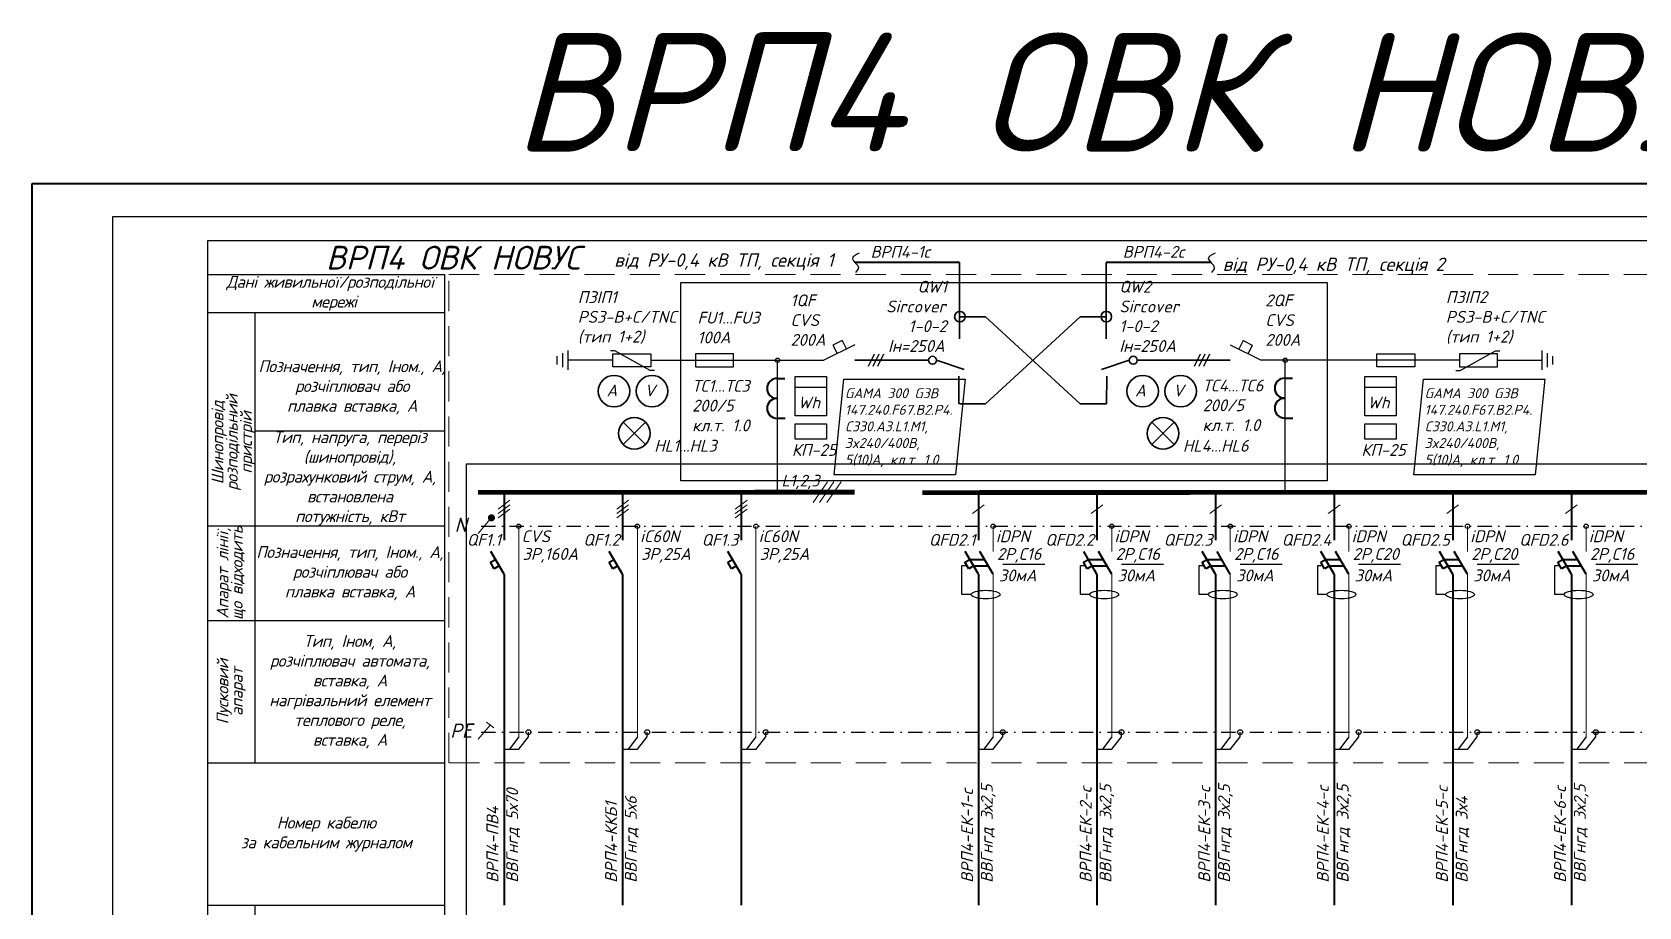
# Model space of a CAD drawing. Header units: millimetres. Extents: x -122434 to 1506205, y -201405 to 386015.
# Drawn here: x 185000 to 218871, y 169762 to 188198 of the extents above; entities that cross this region are included whole.
import ezdxf
from ezdxf.enums import TextEntityAlignment as Align

# ---------------------------------------------------------------- set-up
doc = ezdxf.new("R2010")
doc.units = ezdxf.units.MM
doc.linetypes.add('DASHDOTX2', pattern=[2, 1, -0.5, 0, -0.5])
doc.linetypes.add('DASHED', pattern=[9.525, 6.35, -3.175])
doc.layers.get('Defpoints').update_dxf_attribs({"color": 4})
doc.layers.add('Cхема', color=7, linetype='Continuous')
doc.layers.add('E_Зміни', color=7, linetype='Continuous')
doc.styles.add('GOST 2.304', font='isocpeui.ttf')
doc.styles.add('ICO', font='isocpeui.ttf')
doc.styles.add('ГОСТ 2.304', font='isocpeui.ttf')

# ---------------------------------------------------------------- blocks, each defined once
blk = doc.blocks.new('*U159')
at = {"color": 0, "lineweight": 40}
for p, q in [((0, 0), (0, -1005)), ((0, -1720), (-280, -1240)), ((311, -1720), (31, -1240)), ((-284, -1468), (-180, -1408)), ((-204, -1607), (-284, -1468)), ((-100, -1547), (-204, -1607)), ((-181, -1409), (130, -1409)), ((-100, -1547), (210, -1547))]:
    blk.add_line(p, q, dxfattribs=at)
at = {"color": 0, "lineweight": 13}
blk.add_line((-124, -441), (124, -256), dxfattribs=at)
at = {"color": 0, "lineweight": 9}
for p, q in [((311, -711), (311, -1240)), ((311, -2461), (311, -1720)), ((311, -2941), (311, -2461)), ((311, -5151), (311, -2941))]:
    blk.add_line(p, q, dxfattribs=at)
blk.add_line((516, -1512), (1402, -1512))
at = {"lineweight": 40}
for p, q in [((0, -1720), (0, -2226)), ((0, -2226), (0, -2941)), ((0, -2941), (0, -4529))]:
    blk.add_line(p, q, dxfattribs=at)
at = {"color": 0}
blk.add_lwpolyline([(-151, -2149), (-346, -2149), (-346, -1537), (-244, -1537)], dxfattribs=at)
blk.add_circle((311, -711), 46.3, dxfattribs=at)
blk.add_ellipse((153, -2149), major_axis=(-304, 0), ratio=0.29336, dxfattribs=at)
at = {"color": 0, "lineweight": 40}
blk.add_point((-37, -1659), dxfattribs=at)
at = {"style": 'ГОСТ 2.304'}
blk.add_attdef('QF', text='', height=250, dxfattribs=at).set_placement((-61, -997), align=Align.MIDDLE_RIGHT)
at = {"lineweight": 50, "style": 'ГОСТ 2.304'}
for tag, p in [('ТYPE', (369, -1046)), ('CURRENT', (391, -1419)), ('D_CURRENT', (432, -1871))]:
    blk.add_attdef(tag, p, '', height=250, dxfattribs=at)
blk = doc.blocks.new('*U160')
at = {"color": 0, "lineweight": 40}
for p, q in [((0, 0), (0, -1005)), ((0, -1720), (-280, -1240)), ((-284, -1468), (-180, -1408)), ((-204, -1607), (-284, -1468)), ((-100, -1547), (-204, -1607))]:
    blk.add_line(p, q, dxfattribs=at)
at = {"color": 0, "lineweight": 13}
for p, q in [((-124, -348), (124, -163)), ((-124, -441), (124, -256)), ((-124, -533), (124, -348))]:
    blk.add_line(p, q, dxfattribs=at)
at = {"color": 0, "lineweight": 9}
for p, q in [((311, -711), (311, -1240)), ((311, -1240), (311, -1720)), ((311, -2461), (311, -1720)), ((311, -2941), (311, -2461)), ((311, -5151), (311, -2941))]:
    blk.add_line(p, q, dxfattribs=at)
at = {"lineweight": 40}
for p, q in [((0, -1720), (0, -2226)), ((0, -2226), (0, -2941)), ((0, -2941), (0, -4529))]:
    blk.add_line(p, q, dxfattribs=at)
at = {"color": 0}
blk.add_circle((311, -711), 46.3, dxfattribs=at)
at = {"color": 0, "lineweight": 40}
blk.add_point((-37, -1659), dxfattribs=at)
at = {"style": 'ГОСТ 2.304'}
blk.add_attdef('QF', text='', height=250, dxfattribs=at).set_placement((-61, -997), align=Align.MIDDLE_RIGHT)
at = {"lineweight": 50, "style": 'ГОСТ 2.304'}
for tag, p in [('ТYPE', (369, -1046)), ('CURRENT', (391, -1419))]:
    blk.add_attdef(tag, p, '', height=250, dxfattribs=at)
blk = doc.blocks.new('Рамка А4х5')
at = {"lineweight": 30, "ltscale": 100}
blk.add_lwpolyline([(20, 5), (1045, 5), (1045, 292), (20, 292)], close=True, dxfattribs=at)
at = {"layer": 'Defpoints', "ltscale": 100}
blk.add_lwpolyline([(0, 0), (1050, 0), (1050, 297), (0, 297)], close=True, dxfattribs=at)

msp = doc.modelspace()

# ---------------------------------------------------------------- linework, layer by layer
at = {"lineweight": 40, "ltscale": 300}
for p, q in [((204548, 183343), (202345, 183343)), ((209848, 183343), (207644, 183343)), ((194947, 173965), (194947, 169795)), ((197447, 173965), (197447, 169795)), ((199947, 173965), (199947, 169795)), ((204947, 173965), (204947, 169795)), ((207447, 173965), (207447, 169795)), ((209947, 173965), (209947, 169795)), ((212447, 173965), (212447, 169795)), ((214947, 173965), (214947, 169795)), ((217447, 173965), (217447, 169795))]:
    msp.add_line(p, q, dxfattribs=at)
at = {"color": 7, "ltscale": 300}
for p, q in [((188697, 183092), (193697, 183092)), ((188697, 183092), (188697, 161452)), ((193697, 161452), (193697, 183092)), ((188697, 182292), (193697, 182292)), ((189697, 182292), (189697, 177795)), ((189697, 179795), (193697, 179795)), ((188697, 177795), (193697, 177795)), ((189697, 177795), (189697, 175795)), ((188697, 175795), (193697, 175795)), ((189697, 175795), (189697, 172795)), ((188697, 172795), (193697, 172795)), ((188697, 169795), (193697, 169795)), ((188697, 169795), (193697, 169795)), ((189697, 169795), (189697, 168995))]:
    msp.add_line(p, q, dxfattribs=at)
at = {"color": 0, "lineweight": 30, "ltscale": 300}
for p, q in [((202345, 181610), (201691, 181283)), ((202075, 181697), (201881, 181600)), ((201881, 181600), (201970, 181422)), ((202075, 181697), (202164, 181519)), ((210257, 181610), (210911, 181283)), ((210527, 181697), (210438, 181519)), ((210527, 181697), (210721, 181600)), ((210721, 181600), (210632, 181422)), ((200713, 178494), (200713, 181283)), ((211416, 178494), (211416, 181283))]:
    msp.add_line(p, q, dxfattribs=at)
at = {"color": 7, "lineweight": 30, "ltscale": 300}
for p, q in [((197241, 181283), (196298, 181283)), ((197280, 181484), (197191, 181484)), ((198030, 181070), (197280, 181484)), ((198041, 181283), (201691, 181283)), ((215090, 181283), (210917, 181283)), ((215101, 181070), (215851, 181484)), ((215851, 181484), (215940, 181484)), ((215890, 181283), (216833, 181283)), ((198120, 181070), (198030, 181070)), ((215011, 181070), (215101, 181070)), ((201088, 180714), (201748, 180714)), ((213093, 180714), (213753, 180714))]:
    msp.add_line(p, q, dxfattribs=at)
at = {"color": 0, "ltscale": 300}
for p, q in [((202753, 181414), (202622, 181152)), ((202851, 181414), (202720, 181152)), ((202949, 181414), (202818, 181152)), ((209625, 181414), (209494, 181152)), ((209723, 181414), (209592, 181152)), ((209821, 181414), (209690, 181152)), ((195464, 173344), (195464, 173444)), ((197964, 173344), (197964, 173444)), ((200464, 173344), (200464, 173444)), ((205464, 173344), (205464, 173444)), ((207964, 173344), (207964, 173444)), ((210464, 173344), (210464, 173444)), ((212964, 173344), (212964, 173444)), ((215464, 173344), (215464, 173444)), ((217964, 173344), (217964, 173444)), ((194938, 173084), (195262, 173084)), ((195258, 173343), (195061, 173084)), ((195262, 173084), (195464, 173344)), ((197438, 173084), (197762, 173084)), ((197758, 173343), (197561, 173084)), ((197762, 173084), (197964, 173344)), ((199938, 173084), (200262, 173084)), ((200258, 173343), (200061, 173084)), ((200262, 173084), (200464, 173344)), ((204938, 173084), (205262, 173084)), ((205258, 173343), (205061, 173084)), ((205262, 173084), (205464, 173344)), ((207438, 173084), (207762, 173084)), ((207758, 173343), (207561, 173084)), ((207762, 173084), (207964, 173344)), ((209938, 173084), (210262, 173084)), ((210258, 173343), (210061, 173084)), ((210262, 173084), (210464, 173344)), ((212438, 173084), (212762, 173084)), ((212758, 173343), (212561, 173084)), ((212762, 173084), (212964, 173344)), ((214938, 173084), (215262, 173084)), ((215258, 173343), (215061, 173084)), ((215262, 173084), (215464, 173344)), ((217438, 173084), (217762, 173084)), ((217758, 173343), (217561, 173084)), ((217762, 173084), (217964, 173344))]:
    msp.add_line(p, q, dxfattribs=at)
at = {"color": 7, "lineweight": 40, "ltscale": 300}
for p, q in [((200703, 180899), (200867, 180899)), ((211405, 180904), (211570, 180904)), ((200703, 180059), (200873, 180059)), ((211405, 180064), (211575, 180064))]:
    msp.add_line(p, q, dxfattribs=at)
at = {"lineweight": 15, "ltscale": 300}
for p, q in [((201768, 178720), (201462, 178284)), ((201902, 178720), (201596, 178284)), ((202058, 178720), (201753, 178284))]:
    msp.add_line(p, q, dxfattribs=at)
at = {"color": 0, "linetype": 'DASHDOTX2', "ltscale": 300}
msp.add_line((194465, 177783), (283697, 177783), dxfattribs=at)
at = {"linetype": 'DASHDOTX2', "ltscale": 300}
msp.add_line((194465, 173444), (283697, 173444), dxfattribs=at)
at = {"color": 6, "lineweight": 40}
msp.add_lwpolyline([(185000, 185011), (295146, 185011), (295146, 153284), (185000, 153284)], close=True, dxfattribs=at)
at = {"linetype": 'DASHED', "lineweight": 18, "ltscale": 100}
msp.add_lwpolyline([(193787, 183093), (284917, 183093), (284917, 172795), (193787, 172795)], close=True, dxfattribs=at)
at = {"color": 7, "lineweight": 30, "ltscale": 100}
for points in [[(196071, 181194), (196071, 181372)], [(196184, 181137), (196184, 181429)], [(196298, 181080), (196298, 181486)], [(216833, 181080), (216833, 181486)], [(216947, 181137), (216947, 181429)], [(217060, 181194), (217060, 181372)]]:
    msp.add_lwpolyline(points, dxfattribs=at)
for points in [[(197241, 181146), (197241, 181420), (198041, 181420), (198041, 181146)], [(199784, 181146), (199784, 181420), (198985, 181420), (198985, 181146)], [(213347, 181146), (213347, 181420), (214146, 181420), (214146, 181146)], [(215890, 181146), (215890, 181420), (215090, 181420), (215090, 181146)], [(201088, 180942), (201748, 180942), (201748, 180109), (201088, 180109)], [(213093, 180942), (213753, 180942), (213753, 180109), (213093, 180109)], [(201088, 179942), (201748, 179942), (201748, 179616), (201088, 179616)], [(213093, 179942), (213753, 179942), (213753, 179616), (213093, 179616)]]:
    msp.add_lwpolyline(points, close=True, dxfattribs=at)
at = {"color": 0, "lineweight": 40, "ltscale": 100, "const_width": 100}
for points in [[(194398, 178500), (202336, 178502)], [(203767, 178494), (225410, 178502)]]:
    msp.add_lwpolyline(points, dxfattribs=at)
at = {"lineweight": 20, "ltscale": 100}
for points in [[(194657, 177933), (194400, 177633)], [(194657, 173595), (194400, 173295)], [(194653, 173598), (194734, 173534), (194579, 173655)]]:
    msp.add_lwpolyline(points, dxfattribs=at)
at = {"lineweight": 9, "ltscale": 100, "const_width": 75}
msp.add_lwpolyline([(194645, 177961, 1), (194720, 177961, 1)], format="xyb", close=True, dxfattribs=at)
at = {"color": 0, "lineweight": 30}
for centre in [(200713, 181283, 0), (211416, 181283, 0)]:
    msp.add_circle(centre, 46.3, dxfattribs=at)
at = {"color": 0}
for centre in [(195464, 173444), (197964, 173444), (200464, 173444), (205464, 173444), (207964, 173444), (210464, 173444), (212964, 173444), (215464, 173444), (217964, 173444)]:
    msp.add_circle(centre, 51.8, dxfattribs=at)
at = {"color": 7, "lineweight": 40}
for centre in [(200703, 180688, 0), (211405, 180693, 0), (200703, 180269, 0), (211405, 180274, 0)]:
    msp.add_arc(centre, 211, 90, 270, dxfattribs=at)
at = {"color": 7}
for points in [[(202434, 183541, 0), (202291, 183419, 0), (202418, 183238, 0), (202355, 183132, 0)], [(209937, 183541, 0), (209794, 183419, 0), (209921, 183238, 0), (209858, 183132, 0)]]:
    msp.add_spline(points, degree=3, dxfattribs=at)
at = {"layer": 'Cхема', "lineweight": 35}
for p, q in [((204548, 183343), (204548, 181735)), ((207644, 183343), (207644, 181735)), ((204545, 182201), (205100, 182201)), ((205100, 182201), (207092, 180364)), ((207092, 182201), (205100, 180364)), ((207644, 182201), (207092, 182201)), ((203896, 181283), (202345, 181283)), ((204646, 181091), (204063, 181283)), ((207546, 181091), (208129, 181283)), ((208296, 181283), (210257, 181283)), ((204535, 180950), (204535, 180364)), ((207657, 180950), (207648, 180364)), ((204548, 180364), (205100, 180364)), ((207648, 180364), (207092, 180364)), ((197930, 179507), (197461, 179976)), ((197461, 179507), (197930, 179976)), ((209073, 179507), (208604, 179976)), ((208604, 179507), (209073, 179976))]:
    msp.add_line(p, q, dxfattribs=at)
for centre, radius in [((204557, 182201, 0), 111), ((204557, 182201, 0), 111), ((207644, 182201, 0), 111), ((207644, 182201, 0), 111), ((203980, 181283, 0), 83.3), ((208212, 181283, 0), 83.3), ((197266, 180631, 0), 332), ((198068, 180631, 0), 332), ((208409, 180631, 0), 332), ((209211, 180631, 0), 332), ((197696, 179741, 0), 332), ((208839, 179741, 0), 332)]:
    msp.add_circle(centre, radius, dxfattribs=at)
at = {"layer": 'Defpoints', "color": 5}
for points in [[(198678, 182921), (212302, 182921), (212302, 178740), (198678, 178740)], [(194156, 179100), (285253, 179100), (285253, 160371), (194156, 160371)]]:
    msp.add_lwpolyline(points, close=True, dxfattribs=at)
at = {"layer": 'E_Зміни', "color": 1, "elevation": 0}
for points in [[(202112, 180887), (204668, 180887), (204465, 178868), (201908, 178868)], [(214332, 180887), (216888, 180887), (216685, 178868), (214128, 178868)]]:
    msp.add_lwpolyline(points, close=True, dxfattribs=at)

# ---------------------------------------------------------------- block references
at = {"xscale": 100, "yscale": 100, "zscale": 100}
msp.add_blockref('Рамка А4х5', (186697, 154602), dxfattribs=at)
at = {"lineweight": 50}
for name, p, values in [('*U160', (194947, 178494), {'QF': 'QF1.1', 'ТYPE': 'CVS', 'CURRENT': '3P,160А'}), ('*U160', (197447, 178494), {'QF': 'QF1.2', 'ТYPE': 'iC60N', 'CURRENT': '3P,25А'}), ('*U160', (199947, 178494), {'QF': 'QF1.3', 'ТYPE': 'iC60N', 'CURRENT': '3P,25А'}), ('*U159', (204947, 178494), {'QF': 'QFD2.1', 'ТYPE': 'iDPN', 'CURRENT': '2P,С16', 'D_CURRENT': '30мА'}), ('*U159', (207447, 178494), {'QF': 'QFD2.2', 'ТYPE': 'iDPN', 'CURRENT': '2P,С16', 'D_CURRENT': '30мА'}), ('*U159', (209947, 178494), {'QF': 'QFD2.3', 'ТYPE': 'iDPN', 'CURRENT': '2P,С16', 'D_CURRENT': '30мА'}), ('*U159', (212447, 178494), {'QF': 'QFD2.4', 'ТYPE': 'iDPN', 'CURRENT': '2P,С20', 'D_CURRENT': '30мА'}), ('*U159', (214947, 178494), {'QF': 'QFD2.5', 'ТYPE': 'iDPN', 'CURRENT': '2P,С20', 'D_CURRENT': '30мА'}), ('*U159', (217447, 178494), {'QF': 'QFD2.6', 'ТYPE': 'iDPN', 'CURRENT': '2P,С16', 'D_CURRENT': '30мА'})]:
    msp.add_blockref(name, p, dxfattribs=at).add_auto_attribs(values)

# ---------------------------------------------------------------- texts
at = {"color": 6, "lineweight": 40, "style": 'GOST 2.304'}
msp.add_text('ВРП4 ОВК НОВУС', height=2500, dxfattribs=at).set_placement((195138, 185681))
at = {"color": 0, "lineweight": 40}
for s, height, style, p in [('ВРП4 ОВК НОВУС', 500, 'GOST 2.304', (191193, 183194)), ('ВРП4-1с', 250, 'GOST 2.304', (202675, 183442, 0)), ('ВРП4-2с', 250, 'GOST 2.304', (207990, 183442, 0)), ('від РУ-0,4 кВ ТП, секція 1', 281.25, 'ГОСТ 2.304', (197271, 183253, 0)), ('від РУ-0,4 кВ ТП, секція 2', 281.25, 'ГОСТ 2.304', (210097, 183166, 0))]:
    msp.add_text(s, height=height, dxfattribs=dict(at, style=style)).set_placement(p)
at = {"color": 7, "lineweight": 40, "style": 'ГОСТ 2.304'}
for s, p in [('А', (197108, 180521, 0)), ('V', (197909, 180521, 0)), ('А', (208251, 180521, 0)), ('V', (209052, 180521, 0)), ('Wh', (201146, 180267, 0)), ('Wh', (213151, 180267, 0)), ('HL1...HL3', (198116, 179356, 0)), ('HL4...HL6', (209259, 179356, 0))]:
    msp.add_text(s, height=250, dxfattribs=at).set_placement(p)
at = {"color": 0, "lineweight": 9, "style": 'ICO'}
for s, height, p in [('L1,2,3', 243.1, (200798, 178625)), ('N', 300, (193907, 177664)), ('PE', 300, (193814, 173326))]:
    msp.add_text(s, height=height, dxfattribs=at).set_placement(p)
at = {"color": 7, "linetype": 'Continuous', "char_height": 250, "style": 'ГОСТ 2.304'}
for s, insert, width, attachment_point in [('{\\T0.95;Дані живильної/розподільної\\P мережі}', (191287, 182692), 5000, 5), ('\\pi1820.9;{\\C256;QW1\\P\\pi1159.8;Sircover\\P\\pi1630.4;1-0-2\\P\\pi1199.2;Iн=250А}', (201843, 182208, 0), 2434.76, 4), ('{\\C256;QW2\\PSircover\\P1-0-2\\PIн=250А}', (207918, 182208, 0), 1827.7, 4), ('{\\C256;ПЗІП1\\PPS3-B+C/TNC\\P(тип 1+2)}', (196502, 182185, 0), 4000, 4), ('{\\C256;1QF\\PCVS\\P200А}', (200986, 182128, 0), 4000, 4), ('{\\C256;2QF\\PCVS\\P200А}', (210995, 182128, 0), 4000, 4), ('{\\C256;ПЗІП2\\PPS3-B+C/TNC\\P(тип 1+2)}', (214801, 182185, 0), 4000, 4), ('{\\C256;FU1...FU3\\P100А }', (199026, 181971, 0), 1387.26, 4), ('{\\T0.95;Позначення, тип, Iном., А, розчіплювач або \\Pплавка вставка, А}', (191742, 180710), 4089.88, 5), ('{\\T0.95;Тип, напруга, переріз (шинопровід), розрахунковий струм, А, встановлена \\Pпотужність, кВт}', (191697, 178795), 4000, 5), ('{\\T0.95;Позначення, тип, Iном., А, розчіплювач або \\Pплавка вставка, А}', (191697, 176795), 4000, 5), ('{\\T0.95;Тип, Iном, А,\\Pрозчіплювач автомата,\\Pвставка, А\\Pнагрівальний елемент теплового реле,\\Pвставка, А}', (191697, 174295), 4000, 5), ('{\\T0.95;Номер кабелю \\Pза кабельним журналом}', (191197, 171295), 5000, 5)]:
    msp.add_mtext(s, dxfattribs=dict(at, insert=insert, width=width, attachment_point=attachment_point))
at = {"ltscale": 100, "attachment_point": 1}
for s, width, insert, char_height, style in [('ТС4...ТС6\\P200/5 \\Pкл.т. 1.0', 1652.14, (209673, 180875, 0), 250, 'ГОСТ 2.304'), ('ТС1...ТС3\\P200/5 \\Pкл.т. 1.0', 1652.14, (198913, 180868, 0), 250, 'ГОСТ 2.304'), ('{\\C7;GAMA 300 G3B 147.240.F67.B2.P4.\\PC330.A3.L1.M1, 3x240/400В, 5(10)А, кл.т. 1.0}', 2227.75, (202133, 180693, 0), 210, 'GOST 2.304'), ('{\\C7;GAMA 300 G3B 147.240.F67.B2.P4.\\PC330.A3.L1.M1, 3x240/400В, 5(10)А, кл.т. 1.0}', 2227.75, (214353, 180693, 0), 210, 'GOST 2.304'), ('КП-25', 1652.14, (201016, 179517, 0), 250, 'ГОСТ 2.304'), ('КП-25', 1652.14, (213021, 179517, 0), 250, 'ГОСТ 2.304')]:
    msp.add_mtext_dynamic_manual_height_columns(s, width=width, gutter_width=1250, heights=[0], dxfattribs=dict(at, insert=insert, char_height=char_height, style=style))
at = {"color": 7, "linetype": 'Continuous', "char_height": 250, "attachment_point": 5, "rotation": 90, "line_spacing_factor": 0.72, "style": 'ГОСТ 2.304'}
for s, insert, width in [('{\\T0.95;Шинопровід\\Pрозподільний \\Pпристрій}', (189242, 179545), 3500), ('{\\T0.95;Апарат лінії, що відходить}', (189197, 176795), 2000), ('{\\T0.95;Пусковий \\Pапарат}', (189197, 174295), 3000)]:
    msp.add_mtext(s, dxfattribs=dict(at, insert=insert, width=width))
at = {"color": 7, "linetype": 'Continuous', "char_height": 250, "width": 4000, "attachment_point": 4, "rotation": 90, "style": 'ГОСТ 2.304'}
for s, insert in [('{\\C256;ВРП4-ПВ4\\P\\pt3000;ВВГнгд 5х70}', (194932, 170270)), ('{\\C256;ВРП4-ККБ1\\P\\pt3000;ВВГнгд 5х6}', (197432, 170270)), ('{\\C256;ВРП4-ЕК-1-c\\P\\pt3000;ВВГнгд 3х2,5}', (204947, 170270)), ('{\\C256;ВРП4-ЕК-2-c\\P\\pt3000;ВВГнгд 3х2,5}', (207447, 170270)), ('{\\C256;ВРП4-ЕК-3-c\\P\\pt3000;ВВГнгд 3х2,5}', (209947, 170270)), ('{\\C256;ВРП4-ЕК-4-c\\P\\pt3000;ВВГнгд 3х2,5}', (212447, 170270)), ('{\\C256;ВРП4-ЕК-5-c\\P\\pxt12;ВВГнгд 3х4}', (214947, 170270)), ('{\\C256;ВРП4-ЕК-6-c\\P\\pt3000;ВВГнгд 3х2,5}', (217447, 170270))]:
    msp.add_mtext(s, dxfattribs=dict(at, insert=insert))

doc.saveas('drawing.dxf')
